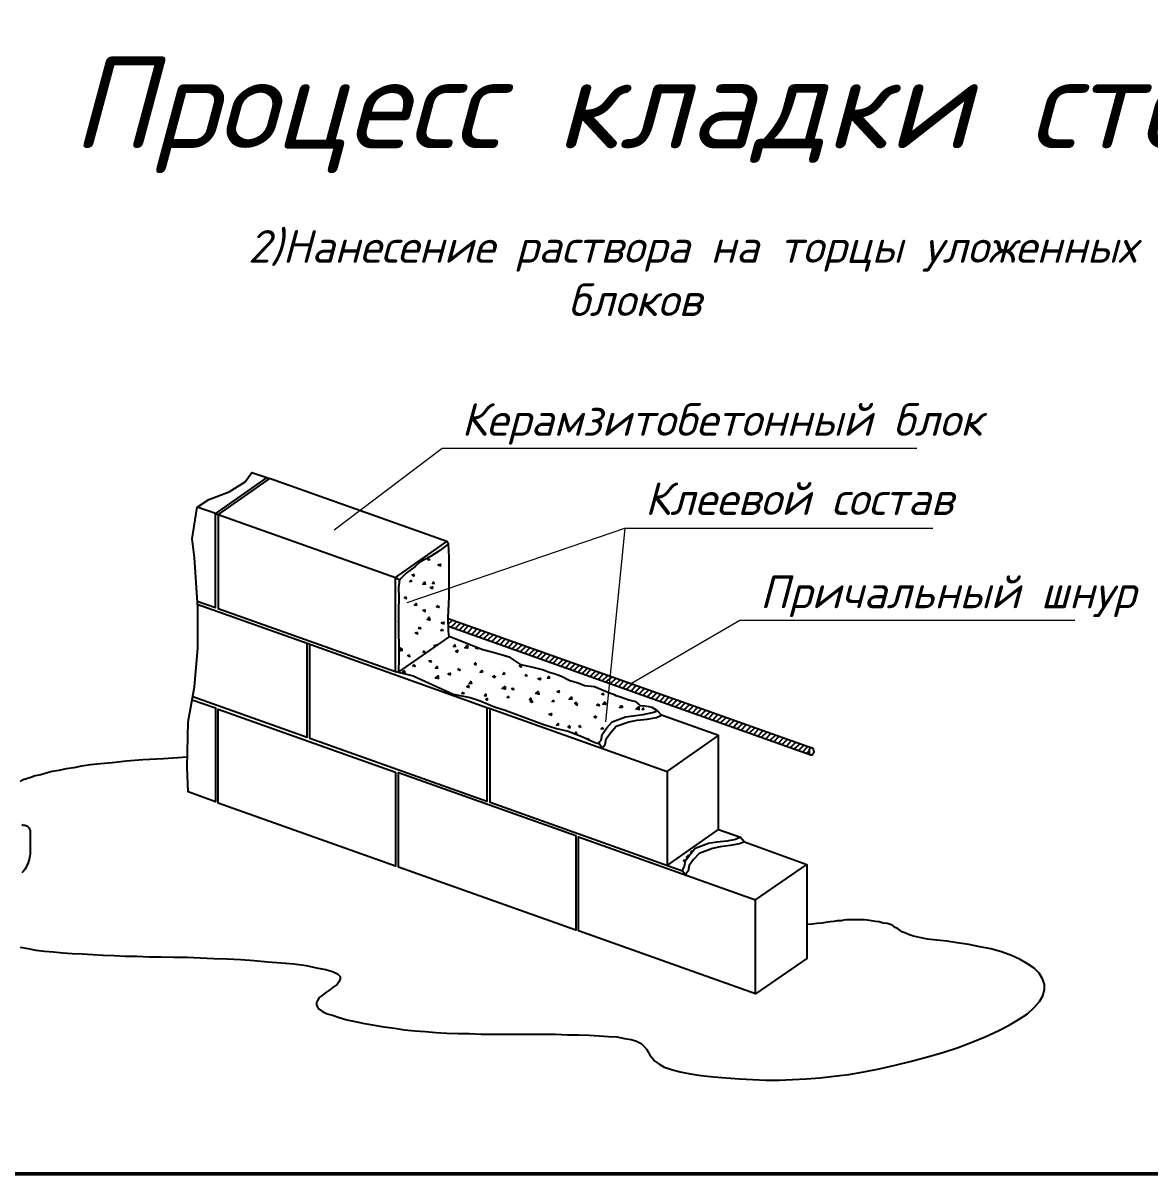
# Model space of a CAD drawing. Header units: millimetres. Extents: x 2279 to 5236, y 896 to 2828.
# Drawn here: x 4502.4 to 4588.7, y 1395.4 to 1483.5 of the extents above; entities that cross this region are included whole.
import ezdxf

# ---------------------------------------------------------------- set-up
doc = ezdxf.new("R2010")
doc.units = ezdxf.units.MM
for name, color, linetype in [('PDF _!!ОСНОВНАЯ', 7, 'Continuous'), ('PDF _0', 7, 'Continuous'), ('PDF _СПДС_!!ТОНКАЯ', 7, 'Continuous'), ('PDF _Текст', 7, 'Continuous')]:
    doc.layers.add(name, color=color, linetype=linetype)
doc.styles.add('PDF ISOCPEUR Italic', font='isocpeui.ttf')

msp = doc.modelspace()

# ---------------------------------------------------------------- linework, layer by layer
at = {"layer": 'PDF _!!ОСНОВНАЯ', "lineweight": 50}
msp.add_lwpolyline([(4389.371, 1395.394), (5205.373, 1395.394), (5205.373, 1979.359), (4389.371, 1979.359)], close=True, dxfattribs=at)
at = {"layer": 'PDF _0', "lineweight": 25}
for points in [[(4515.317, 1431.717), (4517.095, 1431.082), (4517.095, 1423.885), (4515.021, 1424.647), (4514.936, 1426.552), (4515.021, 1430.024), (4515.486, 1432.691), (4515.74, 1435.654), (4515.74, 1438.787), (4515.486, 1442.597), (4515.317, 1444.037), (4515.698, 1446.45), (4516.587, 1447.042), (4518.154, 1447.635), (4519.381, 1448.397), (4519.889, 1449.117), (4521.032, 1448.736), (4517.095, 1445.984), (4515.698, 1446.45)], [(4521.032, 1448.736), (4521.244, 1448.651)], [(4515.698, 1439.253), (4517.095, 1438.787), (4517.095, 1445.984), (4517.307, 1445.899), (4517.307, 1438.702), (4530.896, 1433.876), (4530.896, 1441.073), (4531.193, 1440.904)], [(4534.96, 1443.656), (4534.833, 1443.825)], [(4546.518, 1428.33), (4546.475, 1428.457), (4546.645, 1428.627), (4546.729, 1429.05), (4547.068, 1429.558), (4547.492, 1430.024), (4548.508, 1430.405), (4549.1, 1430.489), (4549.862, 1430.574), (4550.582, 1430.743), (4550.963, 1430.87), (4550.54, 1431.124), (4550.328, 1431.167), (4549.989, 1431.209), (4549.651, 1431.251), (4549.524, 1431.378), (4549.312, 1431.548), (4548.762, 1431.675), (4548.55, 1431.76), (4548.042, 1431.929), (4547.788, 1432.014), (4547.661, 1432.098), (4547.28, 1432.225), (4546.137, 1432.691), (4545.375, 1432.776), (4544.867, 1432.987), (4544.232, 1433.157), (4543.597, 1433.495), (4543.046, 1433.707), (4542.665, 1433.792), (4542.157, 1434.003), (4541.438, 1434.173), (4540.506, 1434.384), (4539.66, 1434.935), (4539.152, 1435.104), (4538.263, 1435.358), (4537.585, 1435.527), (4536.866, 1435.824), (4535.765, 1436.247), (4535.003, 1436.543), (4534.96, 1436.967), (4534.918, 1437.983), (4535.003, 1439.591), (4535.003, 1441.073), (4535.003, 1442.64), (4534.96, 1443.656), (4534.283, 1443.148), (4533.563, 1442.682), (4532.759, 1442.259), (4532.378, 1441.878), (4531.701, 1441.412), (4531.193, 1440.904), (4531.108, 1440.311), (4531.15, 1439.507), (4531.108, 1438.575), (4531.108, 1437.602), (4531.108, 1437.009), (4531.15, 1435.739), (4531.15, 1434.892), (4531.108, 1433.834), (4535.045, 1436.543)], [(4533.521, 1442.428), (4533.394, 1442.428), (4533.479, 1442.555)], [(4533.521, 1442.386), (4533.479, 1442.513)], [(4534.283, 1441.962), (4534.156, 1442.047), (4534.325, 1442.089), (4534.283, 1441.92)], [(4532.251, 1441.2), (4532.166, 1441.285), (4532.336, 1441.327)], [(4532.251, 1441.158), (4532.336, 1441.285)], [(4532.124, 1440.777), (4531.997, 1440.777), (4532.124, 1440.904)], [(4532.124, 1440.734), (4532.124, 1440.861)], [(4533.182, 1440.565), (4532.971, 1440.565), (4533.14, 1440.777)], [(4533.182, 1440.523), (4533.14, 1440.734)], [(4533.69, 1440.226), (4533.563, 1440.311), (4533.733, 1440.353), (4533.69, 1440.184)], [(4533.86, 1440.607), (4533.733, 1440.607), (4533.817, 1440.777)], [(4533.86, 1440.565), (4533.817, 1440.734)], [(4531.701, 1439.464), (4531.574, 1439.549), (4531.743, 1439.591)], [(4531.701, 1439.422), (4531.743, 1439.549)], [(4515.698, 1439.041), (4524.123, 1436.035)], [(4532.463, 1438.956), (4532.336, 1438.956), (4532.463, 1439.083), (4532.463, 1438.914)], [(4533.098, 1438.491), (4533.013, 1438.575), (4533.182, 1438.618)], [(4533.098, 1438.448), (4533.182, 1438.575)], [(4534.156, 1438.914), (4534.198, 1438.787), (4534.029, 1438.829), (4534.156, 1438.956)], [(4531.108, 1437.856), (4531.15, 1437.856)], [(4531.108, 1437.686), (4531.15, 1437.813)], [(4533.521, 1437.813), (4533.309, 1437.856), (4533.479, 1438.025), (4533.521, 1437.771)], [(4534.537, 1437.517), (4534.41, 1437.602), (4534.579, 1437.644), (4534.537, 1437.475)], [(4534.918, 1437.94), (4562.774, 1428.034)], [(4534.918, 1437.898), (4534.96, 1437.94)], [(4534.96, 1437.517), (4535.257, 1437.813)], [(4535.172, 1437.305), (4535.553, 1437.686)], [(4535.468, 1437.178), (4535.892, 1437.602)], [(4532.547, 1436.755), (4532.42, 1436.84), (4532.59, 1436.882)], [(4532.547, 1436.713), (4532.59, 1436.84)], [(4532.759, 1437.263), (4532.801, 1437.136), (4532.674, 1437.178), (4532.759, 1437.305)], [(4534.537, 1437.009), (4534.368, 1437.009), (4534.495, 1437.136)], [(4534.537, 1436.967), (4534.495, 1437.094)], [(4534.96, 1437.348), (4562.69, 1427.484)], [(4535.765, 1437.051), (4536.188, 1437.475)], [(4536.103, 1436.967), (4536.484, 1437.39)], [(4536.4, 1436.84), (4536.823, 1437.263)], [(4536.739, 1436.713), (4537.12, 1437.136)], [(4537.035, 1436.628), (4537.458, 1437.051)], [(4537.331, 1436.501), (4537.755, 1436.924)], [(4537.67, 1436.416), (4538.051, 1436.797)], [(4515.359, 1431.971), (4524.123, 1428.838), (4524.123, 1436.035), (4537.882, 1431.124), (4537.882, 1423.928), (4524.334, 1428.754), (4524.334, 1435.951)], [(4533.944, 1435.781), (4533.86, 1435.866), (4534.029, 1435.908), (4533.987, 1435.824)], [(4535.468, 1435.781), (4535.341, 1435.781), (4535.426, 1435.908), (4535.468, 1435.739)], [(4536.4, 1435.866), (4536.4, 1435.654), (4536.188, 1435.697), (4536.4, 1435.908)], [(4537.966, 1436.289), (4538.39, 1436.713)], [(4538.263, 1436.162), (4538.686, 1436.586)], [(4538.601, 1436.078), (4539.025, 1436.459)], [(4538.898, 1435.951), (4539.321, 1436.374)], [(4539.236, 1435.824), (4539.617, 1436.247)], [(4539.533, 1435.739), (4539.956, 1436.162)], [(4539.829, 1435.612), (4540.252, 1436.035)], [(4540.168, 1435.527), (4540.591, 1435.908)], [(4531.15, 1435.612), (4531.235, 1435.697), (4531.277, 1435.443)], [(4531.15, 1435.485), (4531.277, 1435.485)], [(4531.404, 1435.485), (4531.277, 1435.485), (4531.404, 1435.654)], [(4531.404, 1435.443), (4531.404, 1435.612)], [(4531.955, 1435.019), (4531.828, 1435.104), (4531.997, 1435.146)], [(4531.955, 1434.977), (4531.997, 1435.104)], [(4533.14, 1435.358), (4533.013, 1435.358), (4533.098, 1435.485)], [(4533.14, 1435.316), (4533.098, 1435.443)], [(4535.638, 1435.358), (4535.511, 1435.443), (4535.68, 1435.527)], [(4535.595, 1435.316), (4535.68, 1435.485)], [(4537.162, 1435.697), (4537.204, 1435.612), (4537.035, 1435.654), (4537.12, 1435.739)], [(4540.464, 1435.4), (4540.887, 1435.824)], [(4540.803, 1435.273), (4541.184, 1435.697)], [(4541.099, 1435.189), (4541.522, 1435.57)], [(4541.395, 1435.062), (4541.819, 1435.485)], [(4541.734, 1434.935), (4542.157, 1435.358)], [(4542.03, 1434.85), (4542.454, 1435.273)], [(4542.369, 1434.723), (4542.75, 1435.146)], [(4542.665, 1434.596), (4543.089, 1435.019)], [(4532.336, 1434.384), (4532.378, 1434.257), (4532.209, 1434.3), (4532.336, 1434.427)], [(4533.606, 1434.596), (4533.479, 1434.681), (4533.648, 1434.723)], [(4533.606, 1434.554), (4533.648, 1434.681)], [(4534.071, 1434.13), (4533.944, 1434.13), (4534.071, 1434.257), (4534.071, 1434.088)], [(4535.765, 1434.088), (4535.807, 1433.961), (4535.68, 1434.003), (4535.765, 1434.13)], [(4537.035, 1434.384), (4536.95, 1434.469), (4537.077, 1434.554)], [(4537.035, 1434.342), (4537.077, 1434.511)], [(4540.506, 1434.215), (4540.379, 1434.3), (4540.549, 1434.342)], [(4540.506, 1434.173), (4540.549, 1434.3)], [(4542.962, 1434.511), (4543.385, 1434.935)], [(4543.3, 1434.384), (4543.724, 1434.808)], [(4543.597, 1434.3), (4544.02, 1434.681)], [(4543.935, 1434.173), (4544.316, 1434.596)], [(4544.232, 1434.046), (4544.655, 1434.469)], [(4544.528, 1433.961), (4544.951, 1434.342)], [(4544.867, 1433.834), (4545.248, 1434.257)], [(4545.163, 1433.707), (4545.586, 1434.13)], [(4530.896, 1433.876), (4532.251, 1433.538), (4534.368, 1432.564), (4535.299, 1432.141), (4536.612, 1431.887), (4537.374, 1431.633), (4538.474, 1431.167), (4539.279, 1430.913), (4541.48, 1430.108), (4542.242, 1429.812), (4543.216, 1429.516), (4544.105, 1429.304), (4545.29, 1428.838), (4546.094, 1428.457), (4546.518, 1428.33), (4546.772, 1427.949), (4546.772, 1428.076), (4546.941, 1428.288), (4547.026, 1428.711), (4547.365, 1429.177), (4547.788, 1429.685), (4548.762, 1430.024), (4549.397, 1430.151), (4550.159, 1430.235), (4550.878, 1430.362), (4551.259, 1430.532)], [(4531.574, 1433.919), (4531.616, 1433.707), (4531.404, 1433.749), (4531.574, 1433.961)], [(4531.574, 1433.834), (4531.447, 1433.876), (4531.616, 1433.961)], [(4531.574, 1433.792), (4531.616, 1433.919)], [(4534.156, 1433.326), (4533.944, 1433.368), (4534.156, 1433.538), (4534.156, 1433.284)], [(4535.045, 1433.622), (4534.918, 1433.707), (4535.087, 1433.749), (4535.045, 1433.58)], [(4537.543, 1433.834), (4537.374, 1433.834), (4537.501, 1433.961), (4537.543, 1433.792)], [(4538.517, 1433.538), (4538.474, 1433.411), (4538.347, 1433.495), (4538.517, 1433.58)], [(4539.236, 1433.665), (4539.109, 1433.665), (4539.236, 1433.834)], [(4539.236, 1433.622), (4539.236, 1433.792)], [(4540.972, 1433.538), (4540.845, 1433.538), (4540.93, 1433.665)], [(4540.972, 1433.495), (4540.93, 1433.622)], [(4541.946, 1433.241), (4541.819, 1433.326), (4541.988, 1433.368), (4541.946, 1433.199)], [(4542.708, 1433.368), (4542.538, 1433.368), (4542.665, 1433.538)], [(4542.708, 1433.326), (4542.665, 1433.495)], [(4545.459, 1433.622), (4545.883, 1434.046)], [(4545.798, 1433.495), (4546.221, 1433.919)], [(4546.094, 1433.411), (4546.518, 1433.792)], [(4546.433, 1433.284), (4546.814, 1433.707)], [(4546.729, 1433.157), (4547.153, 1433.58)], [(4547.026, 1433.072), (4547.449, 1433.453)], [(4547.365, 1432.945), (4547.788, 1433.368)], [(4547.661, 1432.818), (4548.084, 1433.241)], [(4536.484, 1432.649), (4536.357, 1432.733), (4536.527, 1432.818)], [(4536.484, 1432.606), (4536.527, 1432.776)], [(4536.739, 1432.945), (4536.527, 1432.945), (4536.696, 1433.157)], [(4536.739, 1432.903), (4536.696, 1433.114)], [(4539.279, 1432.733), (4539.279, 1432.522), (4539.067, 1432.564), (4539.279, 1432.776)], [(4539.914, 1432.479), (4539.787, 1432.564), (4539.956, 1432.606)], [(4539.914, 1432.437), (4539.956, 1432.564)], [(4541.861, 1432.141), (4541.649, 1432.183), (4541.819, 1432.352), (4541.861, 1432.098)], [(4543.343, 1432.268), (4543.258, 1432.352), (4543.427, 1432.395), (4543.343, 1432.225)], [(4548, 1432.733), (4548.381, 1433.157)], [(4548.296, 1432.606), (4548.719, 1433.03)], [(4548.592, 1432.522), (4549.016, 1432.903)], [(4548.931, 1432.395), (4549.354, 1432.818)], [(4549.227, 1432.268), (4549.651, 1432.691)], [(4549.566, 1432.183), (4549.947, 1432.564)], [(4549.862, 1432.056), (4550.286, 1432.479)], [(4550.159, 1431.929), (4550.582, 1432.352)], [(4536.146, 1432.183), (4535.976, 1432.183), (4536.103, 1432.31)], [(4536.146, 1432.141), (4536.103, 1432.268)], [(4537.882, 1432.014), (4537.712, 1432.014), (4537.839, 1432.183)], [(4537.924, 1431.802), (4537.882, 1431.675), (4537.797, 1431.76), (4537.966, 1431.844)], [(4537.839, 1431.971), (4537.839, 1432.141)], [(4539.575, 1431.887), (4539.448, 1431.887), (4539.575, 1432.014)], [(4539.575, 1431.844), (4539.575, 1431.971)], [(4541.311, 1431.717), (4541.141, 1431.717), (4541.268, 1431.887)], [(4541.353, 1431.506), (4541.226, 1431.59), (4541.395, 1431.633)], [(4541.311, 1431.675), (4541.268, 1431.844)], [(4541.353, 1431.463), (4541.395, 1431.59)], [(4543.046, 1431.548), (4542.877, 1431.59), (4543.004, 1431.717)], [(4543.004, 1431.548), (4543.004, 1431.675)], [(4544.401, 1431.76), (4544.189, 1431.76), (4544.401, 1431.971)], [(4544.401, 1431.717), (4544.401, 1431.929)], [(4544.74, 1431.421), (4544.613, 1431.421), (4544.74, 1431.548)], [(4544.74, 1431.378), (4544.697, 1431.548)], [(4544.782, 1431.294), (4544.697, 1431.378), (4544.824, 1431.463)], [(4546.814, 1432.098), (4546.687, 1432.141), (4546.857, 1432.225)], [(4546.941, 1431.548), (4546.984, 1431.336), (4546.772, 1431.378), (4546.941, 1431.59)], [(4546.814, 1432.056), (4546.857, 1432.183)], [(4550.497, 1431.844), (4550.921, 1432.268)], [(4550.794, 1431.717), (4551.217, 1432.141)], [(4551.132, 1431.59), (4551.513, 1432.014)], [(4551.429, 1431.506), (4551.852, 1431.929)], [(4551.725, 1431.378), (4552.148, 1431.802)], [(4552.064, 1431.294), (4552.445, 1431.675)], [(4552.36, 1431.167), (4552.783, 1431.59)], [(4552.656, 1431.04), (4553.08, 1431.463)], [(4537.882, 1431.124), (4538.136, 1431.04)], [(4557.61, 1420.837), (4557.229, 1420.668), (4556.509, 1420.541), (4555.747, 1420.456), (4555.154, 1420.329), (4554.138, 1419.948), (4553.715, 1419.482), (4553.376, 1419.017), (4553.291, 1418.593), (4553.122, 1418.382), (4553.122, 1418.255), (4552.868, 1418.593), (4538.136, 1423.843), (4538.136, 1431.04), (4551.683, 1426.214), (4555.62, 1428.965)], [(4539.363, 1430.87), (4539.363, 1430.87)], [(4542.792, 1430.532), (4542.665, 1430.616), (4542.835, 1430.659), (4542.792, 1430.489)], [(4544.782, 1431.251), (4544.824, 1431.421)], [(4546.433, 1431.378), (4546.475, 1431.251), (4546.306, 1431.294), (4546.433, 1431.421)], [(4548.211, 1431.124), (4548.042, 1431.124), (4548.169, 1431.251), (4548.169, 1431.082)], [(4548.254, 1431.124), (4548.127, 1431.209), (4548.296, 1431.251)], [(4548.254, 1431.082), (4548.296, 1431.209)], [(4549.524, 1430.955), (4549.312, 1430.997), (4549.524, 1431.167), (4549.524, 1430.913)], [(4549.905, 1430.955), (4549.778, 1430.955), (4549.905, 1431.124)], [(4549.905, 1430.913), (4549.862, 1431.082)], [(4551.683, 1426.214), (4551.683, 1419.017), (4555.62, 1421.769), (4555.62, 1428.965), (4551.259, 1430.532), (4550.963, 1430.87)], [(4552.995, 1430.955), (4553.418, 1431.336)], [(4553.291, 1430.828), (4553.715, 1431.251)], [(4553.63, 1430.701), (4554.011, 1431.124)], [(4553.926, 1430.616), (4554.35, 1431.04)], [(4554.223, 1430.489), (4554.646, 1430.913)], [(4554.561, 1430.405), (4554.985, 1430.786)], [(4554.858, 1430.278), (4555.281, 1430.701)], [(4555.196, 1430.151), (4555.577, 1430.574)], [(4541.607, 1430.066), (4541.607, 1430.066)], [(4543.343, 1429.77), (4543.216, 1429.77), (4543.343, 1429.897), (4543.343, 1429.727)], [(4544.232, 1429.558), (4544.105, 1429.643), (4544.274, 1429.727)], [(4544.232, 1429.516), (4544.274, 1429.685)], [(4545.078, 1429.6), (4544.951, 1429.643), (4545.036, 1429.77)], [(4545.078, 1429.558), (4545.036, 1429.727)], [(4546.264, 1430.447), (4546.221, 1430.32), (4546.094, 1430.405), (4546.264, 1430.489)], [(4555.493, 1430.066), (4555.916, 1430.447)], [(4555.789, 1429.939), (4556.212, 1430.362)], [(4556.128, 1429.812), (4556.551, 1430.235)], [(4556.424, 1429.727), (4556.847, 1430.151)], [(4556.763, 1429.6), (4557.144, 1430.024)], [(4557.059, 1429.516), (4557.483, 1429.897)], [(4557.356, 1429.389), (4557.779, 1429.812)], [(4557.694, 1429.262), (4558.118, 1429.685)], [(4544.613, 1429.135), (4544.697, 1429.219), (4544.74, 1429.05)], [(4546.814, 1429.473), (4546.645, 1429.473), (4546.772, 1429.6)], [(4546.814, 1429.431), (4546.772, 1429.558)], [(4557.991, 1429.177), (4558.414, 1429.558)], [(4558.329, 1429.05), (4558.71, 1429.473)], [(4558.626, 1428.923), (4559.049, 1429.346)], [(4558.922, 1428.838), (4559.345, 1429.262)], [(4559.261, 1428.711), (4559.642, 1429.135)], [(4559.557, 1428.584), (4559.98, 1429.008)], [(4559.853, 1428.5), (4560.277, 1428.923)], [(4560.192, 1428.373), (4560.615, 1428.796)], [(4545.586, 1428.711), (4545.713, 1428.754)], [(4545.671, 1428.669), (4545.671, 1428.711)], [(4560.488, 1428.288), (4560.912, 1428.669)], [(4560.827, 1428.161), (4561.208, 1428.584)], [(4561.123, 1428.034), (4561.504, 1428.415), (4561.547, 1428.457)], [(4561.42, 1427.949), (4561.504, 1427.992), (4561.843, 1428.33)], [(4561.758, 1427.822), (4562.182, 1428.246)], [(4562.055, 1427.695), (4562.478, 1428.119)], [(4514.936, 1427.314), (4513.116, 1427.187), (4511.549, 1427.103), (4510.279, 1427.018), (4509.179, 1426.891), (4508.29, 1426.806), (4507.528, 1426.722), (4506.85, 1426.637), (4506.258, 1426.51), (4505.665, 1426.425), (4505.114, 1426.298), (4504.606, 1426.214), (4504.141, 1426.087), (4503.717, 1425.96), (4503.294, 1425.875), (4502.955, 1425.748), (4502.617, 1425.663), (4502.363, 1425.579), (4502.151, 1425.452)], [(4562.393, 1427.611), (4562.563, 1427.78)], [(4502.278, 1422.15), (4502.405, 1422.107), (4502.532, 1422.107), (4502.617, 1422.065), (4502.701, 1422.023), (4502.744, 1421.98), (4502.786, 1421.938), (4502.828, 1421.896), (4502.871, 1421.853), (4502.871, 1421.811), (4502.913, 1421.726), (4502.913, 1421.684), (4502.913, 1421.599), (4502.913, 1421.515), (4502.913, 1421.43), (4502.913, 1421.303), (4502.913, 1421.176), (4502.913, 1421.049), (4502.913, 1420.922), (4502.913, 1420.795), (4502.913, 1420.625), (4502.913, 1420.414), (4502.913, 1420.244), (4502.913, 1420.033), (4502.913, 1419.863), (4502.871, 1419.652), (4502.828, 1419.482), (4502.786, 1419.313), (4502.744, 1419.144), (4502.659, 1419.017), (4502.574, 1418.847), (4502.49, 1418.72), (4502.405, 1418.593), (4502.278, 1418.466)], [(4555.62, 1421.769), (4557.313, 1421.176), (4557.61, 1420.837), (4562.393, 1419.101)], [(4558.456, 1409.195), (4558.456, 1416.392), (4562.393, 1419.101), (4562.393, 1411.905), (4558.456, 1409.195), (4544.909, 1414.021), (4544.909, 1421.218), (4558.456, 1416.392)], [(4557.313, 1421.176), (4556.932, 1421.006), (4556.255, 1420.879), (4555.493, 1420.795), (4554.858, 1420.71), (4553.842, 1420.329), (4553.418, 1419.821), (4553.08, 1419.355), (4552.995, 1418.932), (4552.868, 1418.72), (4552.868, 1418.593)], [(4553.545, 1419.99), (4553.503, 1419.99), (4553.588, 1420.117), (4553.63, 1420.033)], [(4553.08, 1419.313), (4552.953, 1419.398), (4553.122, 1419.482)], [(4553.08, 1419.271), (4553.08, 1419.355), (4553.122, 1419.44)], [(4553.291, 1419.609), (4553.164, 1419.652), (4553.334, 1419.821), (4553.376, 1419.736)], [(4502.151, 1412.751), (4502.744, 1412.667), (4503.336, 1412.54), (4504.014, 1412.455), (4504.691, 1412.413), (4505.411, 1412.328), (4506.131, 1412.286), (4506.893, 1412.243), (4507.697, 1412.201), (4508.501, 1412.159), (4509.348, 1412.116), (4510.195, 1412.074), (4511.084, 1412.074), (4512.015, 1412.032), (4512.946, 1412.032), (4513.92, 1411.989), (4514.936, 1411.989), (4515.952, 1411.947), (4516.968, 1411.905), (4517.984, 1411.862), (4519.043, 1411.82), (4520.059, 1411.735), (4521.117, 1411.651), (4522.133, 1411.566), (4523.107, 1411.481), (4524.038, 1411.354), (4524.842, 1411.185), (4525.52, 1411.058), (4526.07, 1410.889), (4526.451, 1410.719), (4526.663, 1410.507), (4526.663, 1410.338), (4526.578, 1410.126), (4526.409, 1409.915), (4526.112, 1409.703), (4525.858, 1409.491), (4525.562, 1409.28), (4525.266, 1409.068), (4525.054, 1408.899), (4524.927, 1408.687), (4524.842, 1408.518), (4524.842, 1408.348), (4524.927, 1408.179), (4525.054, 1408.01), (4525.308, 1407.84), (4525.647, 1407.671), (4526.07, 1407.544), (4526.578, 1407.375), (4527.171, 1407.205), (4527.806, 1407.078), (4528.526, 1406.909), (4529.245, 1406.782), (4530.007, 1406.655), (4530.812, 1406.57), (4531.574, 1406.443), (4532.378, 1406.359), (4533.182, 1406.316), (4533.987, 1406.232), (4534.833, 1406.189), (4535.68, 1406.147), (4536.569, 1406.147), (4537.458, 1406.105), (4538.39, 1406.105), (4539.363, 1406.105), (4540.295, 1406.105), (4541.268, 1406.105), (4542.2, 1406.105), (4543.131, 1406.105), (4544.062, 1406.062), (4544.909, 1406.062), (4545.713, 1406.02), (4546.475, 1405.978), (4547.195, 1405.935), (4547.83, 1405.893), (4548.423, 1405.766), (4548.931, 1405.681), (4549.354, 1405.554), (4549.693, 1405.385), (4549.905, 1405.173), (4550.116, 1404.962), (4550.243, 1404.75), (4550.37, 1404.496), (4550.54, 1404.284), (4550.751, 1404.03), (4551.048, 1403.819), (4551.471, 1403.565), (4552.021, 1403.395), (4552.699, 1403.226), (4553.461, 1403.057), (4554.307, 1402.93), (4555.239, 1402.845), (4556.212, 1402.76), (4557.229, 1402.676), (4558.245, 1402.633), (4559.261, 1402.591), (4560.277, 1402.591), (4561.293, 1402.633), (4562.351, 1402.676), (4563.409, 1402.76), (4564.468, 1402.887), (4565.611, 1403.014), (4566.754, 1403.226), (4567.939, 1403.438), (4569.167, 1403.734), (4570.395, 1404.03), (4571.622, 1404.369), (4572.808, 1404.708), (4573.993, 1405.089), (4575.094, 1405.512), (4576.11, 1405.935), (4577.041, 1406.359), (4577.888, 1406.782), (4578.65, 1407.248), (4579.285, 1407.671), (4579.793, 1408.137), (4580.216, 1408.602), (4580.47, 1409.026), (4580.597, 1409.491), (4580.597, 1409.915), (4580.428, 1410.338), (4580.174, 1410.761), (4579.793, 1411.143), (4579.285, 1411.481), (4578.735, 1411.82), (4578.057, 1412.116), (4577.295, 1412.413), (4576.491, 1412.624), (4575.644, 1412.794), (4574.797, 1412.963), (4573.908, 1413.09), (4573.104, 1413.217), (4572.342, 1413.302), (4571.622, 1413.386), (4571.03, 1413.513), (4570.564, 1413.598), (4570.183, 1413.725), (4569.887, 1413.852), (4569.675, 1413.937), (4569.506, 1414.064), (4569.336, 1414.191), (4569.167, 1414.275), (4568.998, 1414.402), (4568.786, 1414.487), (4568.532, 1414.572), (4568.236, 1414.614), (4567.939, 1414.699), (4567.643, 1414.741), (4567.346, 1414.783), (4567.05, 1414.826), (4566.796, 1414.868), (4566.542, 1414.868), (4566.288, 1414.868), (4566.076, 1414.868), (4565.865, 1414.868), (4565.653, 1414.868), (4565.441, 1414.868), (4565.23, 1414.826), (4565.018, 1414.783), (4564.722, 1414.783), (4564.468, 1414.741), (4564.171, 1414.699), (4563.833, 1414.656), (4563.536, 1414.614), (4563.155, 1414.572), (4562.817, 1414.529), (4562.393, 1414.487)]]:
    msp.add_lwpolyline(points, dxfattribs=at)
for points in [[(4534.833, 1443.825), (4521.244, 1448.651), (4517.307, 1445.899), (4530.896, 1441.073)], [(4530.896, 1426.171), (4530.896, 1418.974), (4517.307, 1423.801), (4517.307, 1430.997)], [(4562.732, 1427.484), (4562.774, 1427.484), (4562.817, 1427.484), (4562.859, 1427.526), (4562.859, 1427.568), (4562.901, 1427.611), (4562.901, 1427.653), (4562.944, 1427.695), (4562.944, 1427.738), (4562.944, 1427.78), (4562.901, 1427.865), (4562.901, 1427.907), (4562.901, 1427.949), (4562.859, 1427.949), (4562.817, 1427.992), (4562.774, 1428.034), (4562.732, 1428.034), (4562.69, 1428.034), (4562.647, 1427.992), (4562.605, 1427.949), (4562.563, 1427.907), (4562.563, 1427.865), (4562.563, 1427.78), (4562.563, 1427.738), (4562.563, 1427.695), (4562.563, 1427.653), (4562.563, 1427.611), (4562.605, 1427.568), (4562.647, 1427.526), (4562.647, 1427.484), (4562.69, 1427.484)], [(4544.697, 1421.303), (4544.697, 1414.064), (4531.108, 1418.89), (4531.108, 1426.129)]]:
    msp.add_lwpolyline(points, close=True, dxfattribs=at)
at = {"layer": 'PDF _СПДС_!!ТОНКАЯ', "lineweight": 20}
for points in [[(4526.197, 1444.714), (4534.452, 1450.979), (4570.818, 1450.979)], [(4531.785, 1439.168), (4548.465, 1444.841), (4546.984, 1430.024)], [(4548.465, 1444.841), (4572.046, 1444.841)], [(4548.846, 1432.903), (4557.271, 1437.813), (4582.926, 1437.813)]]:
    msp.add_lwpolyline(points, dxfattribs=at)

# ---------------------------------------------------------------- texts
at = {"layer": 'PDF _Текст', "attachment_point": 7, "style": 'PDF ISOCPEUR Italic'}
for s, insert, char_height in [('Процесс кладки стен из керамзитобетонных блоков', (4506.088, 1472.038), 6.99972), ('2)Нанесение раствора на торцы уложенных', (4519.593, 1464.497), 2.4999), ('блоков', (4544.105, 1461.097), 2.4999), ('Керамзитобетонный блок', (4535.934, 1451.246), 2.4999), ('Клеевой состав', (4549.989, 1445.857), 2.4999), ('Причальный шнур', (4558.795, 1438.037), 2.4999)]:
    msp.add_mtext(s, dxfattribs=dict(at, insert=insert, char_height=char_height))

doc.saveas('drawing.dxf')
